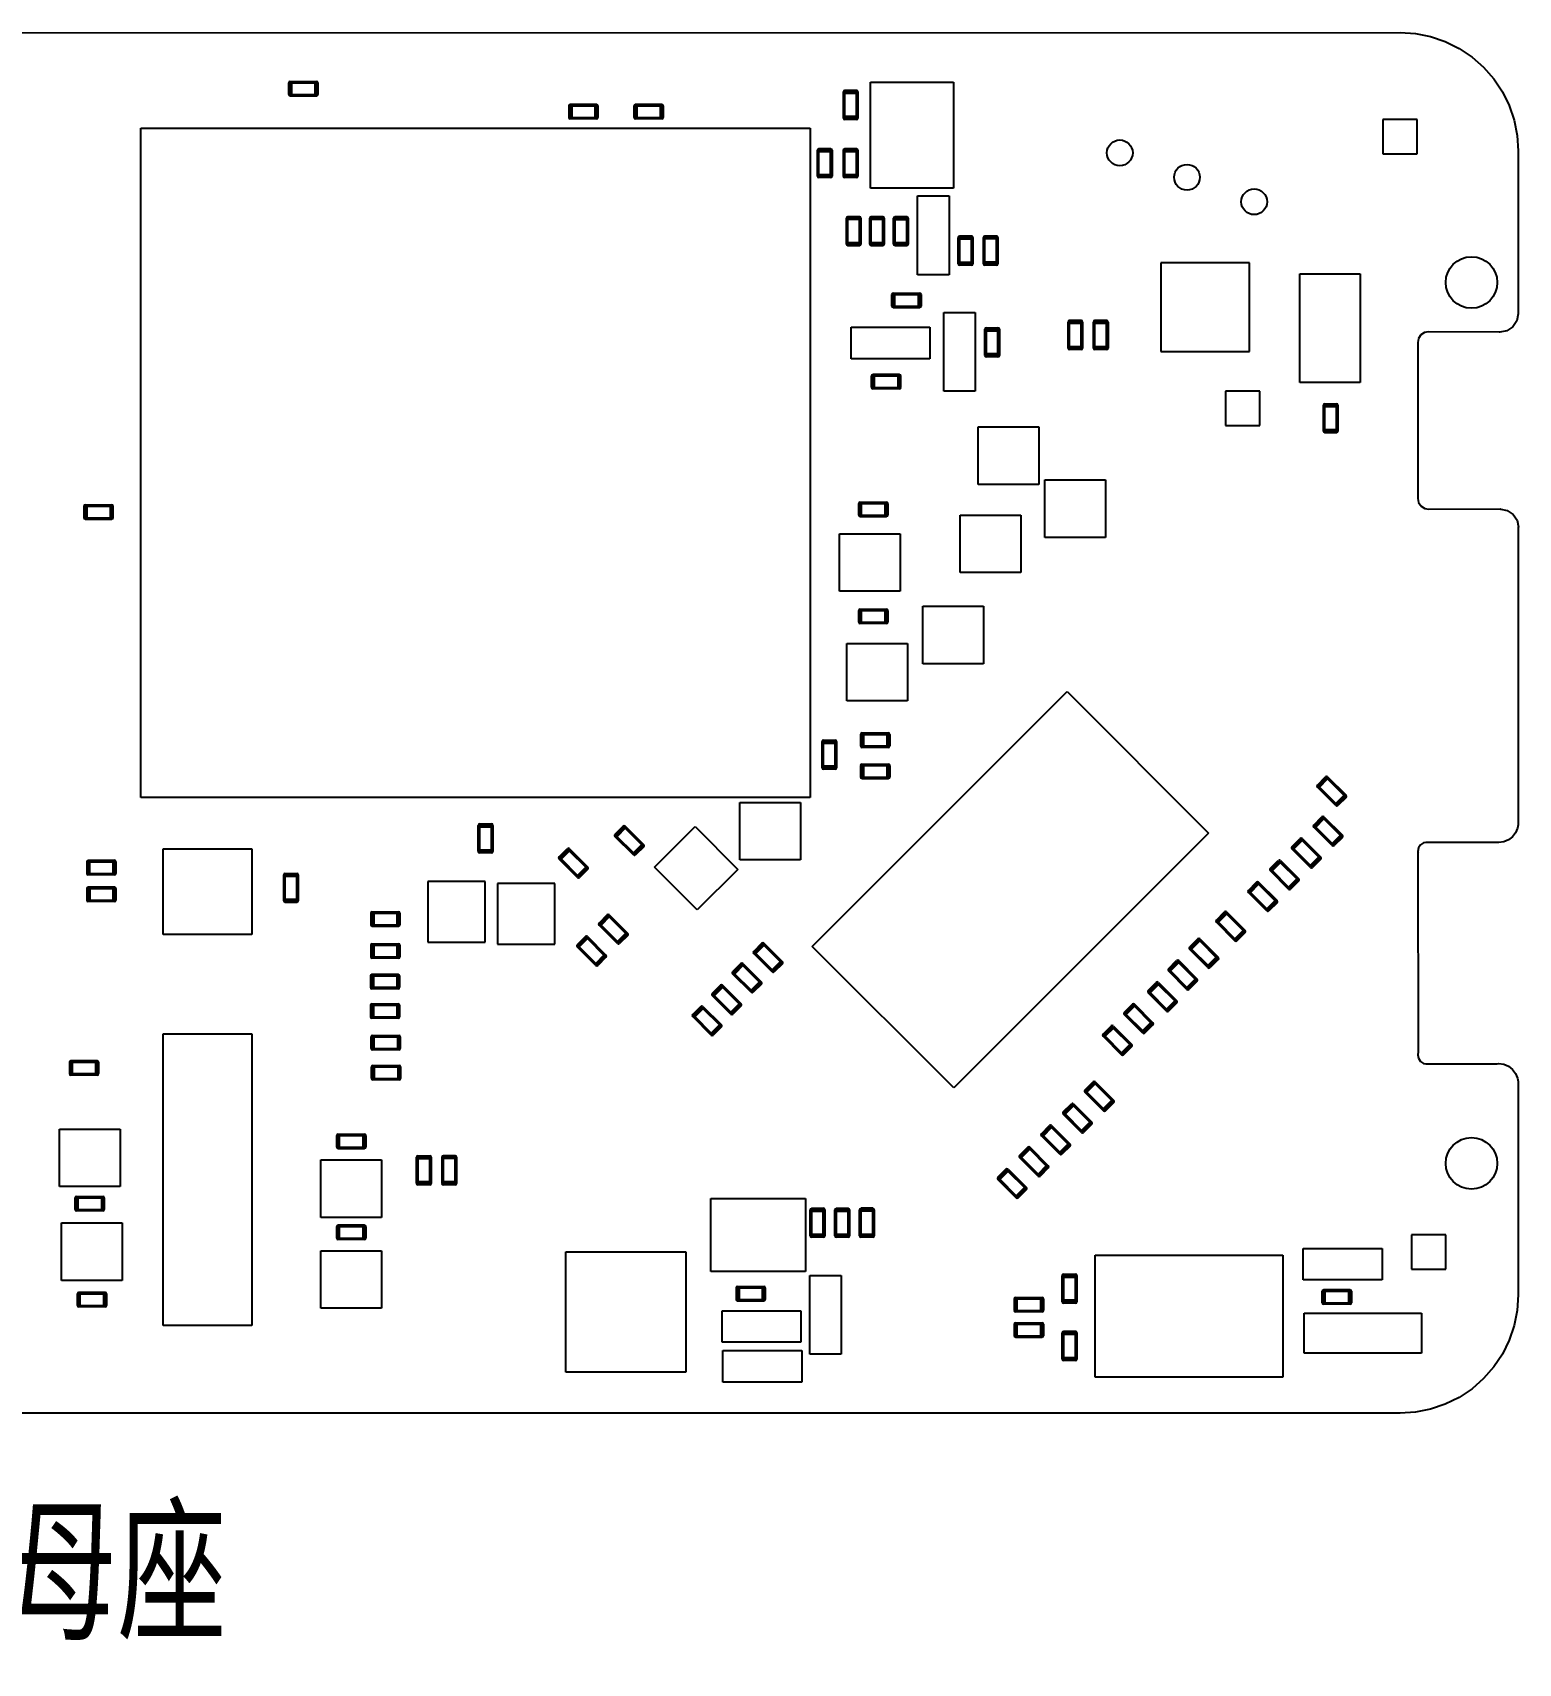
# Model space of a CAD drawing. Header units: millimetres. Extents: x 0 to 420, y 0 to 297.
# Drawn here: x 188 to 239.9, y 108.4 to 165.4 of the extents above; entities that cross this region are included whole.
import ezdxf
from ezdxf import colors
from ezdxf.entities.mleader import LeaderData, LeaderLine
from ezdxf.math import Vec2, Vec3

# ---------------------------------------------------------------- set-up
doc = ezdxf.new("R2010")
doc.units = ezdxf.units.MM
doc.header["$LTSCALE"] = 23.1
doc.linetypes.add('PHANTOM', pattern=[0.8, 0.45, -0.05, 0.1, -0.05, 0.1, -0.05])
doc.layers.get('0').update_dxf_attribs({"linetype": 'CONTINUOUS'})
doc.layers.add('DEFAULT_3', color=7, linetype='PHANTOM')
doc.styles.get("Standard").update_dxf_attribs({"font": 'txt', "width": 0.7})

msp = doc.modelspace()

# ---------------------------------------------------------------- linework, layer by layer
at = {"color": 6, "linetype": 'Continuous'}
for p, q in [((171.6, 165.397), (235.788, 165.406)), ((235.788, 165.406), (236.328, 165.37)), ((236.328, 165.37), (236.859, 165.265)), ((236.859, 165.265), (237.371, 165.091)), ((237.371, 165.091), (237.857, 164.851)), ((237.857, 164.851), (238.306, 164.551)), ((238.306, 164.551), (238.713, 164.194)), ((238.713, 164.194), (239.07, 163.787)), ((239.07, 163.787), (239.371, 163.337)), ((239.371, 163.337), (239.61, 162.852)), ((239.61, 162.852), (239.784, 162.34)), ((239.784, 162.34), (239.889, 161.809)), ((239.889, 161.809), (239.92, 161.269)), ((239.92, 161.269), (239.926, 155.571)), ((239.737, 155.121), (239.525, 154.979)), ((239.879, 155.333), (239.737, 155.121)), ((239.926, 155.571), (239.879, 155.333)), ((236.437, 154.715), (236.409, 154.57)), ((236.409, 154.57), (236.416, 154.57)), ((236.416, 154.57), (236.41, 149.115)), ((236.52, 154.838), (236.437, 154.715)), ((236.643, 154.92), (236.52, 154.838)), ((236.788, 154.949), (236.643, 154.92)), ((239.261, 154.937), (236.788, 154.949)), ((239.275, 154.929), (239.261, 154.937)), ((239.525, 154.979), (239.275, 154.929)), ((236.41, 149.115), (236.438, 148.976)), ((236.438, 148.976), (236.523, 148.849)), ((236.523, 148.849), (236.651, 148.763)), ((236.651, 148.763), (236.78, 148.739)), ((236.78, 148.739), (239.29, 148.752)), ((239.29, 148.752), (239.316, 148.742)), ((239.316, 148.742), (239.534, 148.701)), ((239.534, 148.701), (239.741, 148.562)), ((239.741, 148.562), (239.88, 148.355)), ((239.88, 148.355), (239.928, 148.111)), ((239.928, 148.111), (239.916, 148.111)), ((239.916, 148.111), (239.926, 137.719)), ((239.832, 137.427), (239.723, 137.285)), ((239.901, 137.592), (239.832, 137.427)), ((239.919, 137.708), (239.901, 137.592)), ((239.926, 137.719), (239.919, 137.708)), ((236.432, 136.896), (236.407, 136.769)), ((236.504, 137.004), (236.432, 136.896)), ((236.612, 137.076), (236.504, 137.004)), ((236.696, 137.093), (236.612, 137.076)), ((239.177, 137.092), (236.696, 137.093)), ((239.239, 137.084), (239.177, 137.092)), ((239.416, 137.107), (239.239, 137.084)), ((239.581, 137.176), (239.416, 137.107)), ((239.723, 137.285), (239.581, 137.176)), ((236.407, 136.769), (236.417, 136.734)), ((236.426, 136.719), (236.416, 136.719)), ((236.416, 136.719), (236.426, 129.719)), ((236.417, 136.734), (236.426, 136.719)), ((236.417, 129.705), (236.407, 129.669)), ((236.407, 129.669), (236.432, 129.542)), ((236.426, 129.719), (236.417, 129.705)), ((236.432, 129.542), (236.504, 129.435)), ((236.504, 129.435), (236.612, 129.363)), ((236.612, 129.363), (236.693, 129.347)), ((236.693, 129.347), (239.183, 129.348)), ((239.183, 129.348), (239.239, 129.355)), ((239.239, 129.355), (239.416, 129.332)), ((239.416, 129.332), (239.581, 129.263)), ((239.581, 129.263), (239.723, 129.154)), ((239.723, 129.154), (239.832, 129.012)), ((239.832, 129.012), (239.901, 128.847)), ((239.901, 128.847), (239.919, 128.731)), ((239.919, 128.731), (239.921, 128.719)), ((239.921, 128.719), (239.925, 121.269)), ((239.925, 121.269), (239.889, 120.729)), ((239.889, 120.729), (239.784, 120.199)), ((239.784, 120.199), (239.61, 119.686)), ((239.371, 119.201), (239.07, 118.751)), ((239.61, 119.686), (239.371, 119.201)), ((239.07, 118.751), (238.713, 118.345)), ((238.713, 118.345), (238.306, 117.988)), ((237.857, 117.687), (237.371, 117.448)), ((238.306, 117.988), (237.857, 117.687)), ((235.788, 117.138), (152.388, 117.133)), ((236.328, 117.168), (235.788, 117.138)), ((236.859, 117.274), (236.328, 117.168)), ((237.371, 117.448), (236.859, 117.274))]:
    msp.add_line(p, q, dxfattribs=at)
at = {"color": 7, "linetype": 'Continuous'}
for p, q in [((196.977, 163.694), (197.892, 163.694)), ((197.028, 163.186), (197.028, 163.694)), ((197.841, 163.694), (197.841, 163.186)), ((217.27, 159.972), (217.27, 163.676)), ((217.27, 163.676), (220.173, 163.676)), ((220.173, 163.676), (220.173, 159.972)), ((196.926, 163.237), (196.926, 163.644)), ((197.892, 163.186), (196.977, 163.186)), ((197.942, 163.644), (197.942, 163.237)), ((216.321, 162.417), (216.321, 163.331)), ((216.829, 163.28), (216.321, 163.28)), ((216.778, 163.382), (216.372, 163.382)), ((216.829, 163.331), (216.829, 162.417)), ((206.72, 162.849), (206.72, 162.442)), ((206.77, 162.899), (207.685, 162.899)), ((206.821, 162.899), (206.821, 162.391)), ((207.634, 162.899), (207.634, 162.391)), ((207.736, 162.849), (207.736, 162.442)), ((209.005, 162.442), (209.005, 162.848)), ((209.056, 162.899), (209.971, 162.899)), ((209.107, 162.391), (209.107, 162.899)), ((209.92, 162.899), (209.92, 162.391)), ((210.021, 162.848), (210.021, 162.442)), ((191.752, 138.66), (191.752, 162.063)), ((191.752, 162.063), (215.155, 162.063)), ((207.685, 162.391), (206.77, 162.391)), ((209.971, 162.391), (209.056, 162.391)), ((215.155, 162.063), (215.155, 138.66)), ((216.829, 162.467), (216.321, 162.467)), ((216.778, 162.366), (216.372, 162.366)), ((236.39, 162.371), (235.187, 162.371)), ((235.187, 162.371), (235.187, 161.168)), ((236.39, 161.168), (236.39, 162.371)), ((215.418, 160.385), (215.418, 161.299)), ((215.418, 161.248), (215.926, 161.248)), ((215.468, 161.35), (215.875, 161.35)), ((215.926, 161.299), (215.926, 160.385)), ((216.321, 160.385), (216.321, 161.299)), ((216.321, 161.248), (216.829, 161.248)), ((216.371, 161.35), (216.778, 161.35)), ((216.829, 161.299), (216.829, 160.385)), ((235.187, 161.168), (236.39, 161.168)), ((215.926, 160.436), (215.418, 160.436)), ((215.875, 160.334), (215.468, 160.334)), ((216.829, 160.436), (216.321, 160.436)), ((216.778, 160.334), (216.371, 160.334)), ((220.173, 159.972), (217.27, 159.972)), ((218.913, 159.696), (220.016, 159.696)), ((218.913, 156.942), (218.913, 159.696)), ((220.016, 159.696), (220.016, 156.942)), ((216.43, 158.005), (216.43, 158.919)), ((216.938, 158.869), (216.43, 158.869)), ((216.887, 158.97), (216.48, 158.97)), ((216.938, 158.919), (216.938, 158.005)), ((217.242, 158.005), (217.242, 158.919)), ((217.75, 158.869), (217.242, 158.869)), ((217.7, 158.97), (217.293, 158.97)), ((217.75, 158.919), (217.75, 158.005)), ((218.08, 158.005), (218.08, 158.92)), ((218.08, 158.869), (218.588, 158.869)), ((218.131, 158.971), (218.538, 158.971)), ((218.588, 158.92), (218.588, 158.005)), ((216.938, 158.056), (216.43, 158.056)), ((216.887, 157.954), (216.48, 157.954)), ((217.75, 158.056), (217.242, 158.056)), ((217.7, 157.954), (217.293, 157.954)), ((218.588, 158.056), (218.08, 158.056)), ((218.538, 157.955), (218.131, 157.955)), ((220.342, 157.321), (220.342, 158.236)), ((220.85, 158.185), (220.342, 158.185)), ((220.799, 158.287), (220.392, 158.287)), ((220.85, 158.236), (220.85, 157.321)), ((221.221, 157.326), (221.221, 158.241)), ((221.729, 158.19), (221.221, 158.19)), ((221.678, 158.291), (221.272, 158.291)), ((221.729, 158.241), (221.729, 157.326)), ((220.016, 156.942), (218.913, 156.942)), ((220.85, 157.372), (220.342, 157.372)), ((220.799, 157.271), (220.392, 157.271)), ((221.729, 157.377), (221.221, 157.377)), ((221.678, 157.275), (221.272, 157.275)), ((230.52, 157.359), (227.42, 157.359)), ((227.42, 157.359), (227.42, 154.259)), ((230.52, 154.259), (230.52, 157.359)), ((232.287, 156.974), (234.39, 156.974)), ((232.287, 153.171), (232.287, 156.974)), ((234.39, 156.974), (234.39, 153.171)), ((218.022, 155.838), (218.022, 156.244)), ((218.073, 156.295), (218.988, 156.295)), ((218.124, 155.787), (218.124, 156.295)), ((218.937, 156.295), (218.937, 155.787)), ((219.038, 156.244), (219.038, 155.838)), ((218.988, 155.787), (218.073, 155.787)), ((216.593, 155.102), (219.347, 155.102)), ((216.593, 153.999), (216.593, 155.102)), ((219.347, 155.102), (219.347, 153.999)), ((219.831, 155.623), (220.934, 155.623)), ((219.831, 152.869), (219.831, 155.623)), ((220.934, 155.623), (220.934, 152.869)), ((224.181, 154.373), (224.181, 155.287)), ((224.689, 155.236), (224.181, 155.236)), ((224.638, 155.338), (224.232, 155.338)), ((224.689, 155.287), (224.689, 154.373)), ((225.07, 154.373), (225.07, 155.287)), ((225.578, 155.236), (225.07, 155.236)), ((225.527, 155.338), (225.121, 155.338)), ((225.578, 155.287), (225.578, 154.373)), ((221.272, 154.119), (221.272, 155.033)), ((221.272, 154.983), (221.78, 154.983)), ((221.323, 155.084), (221.729, 155.084)), ((221.78, 155.033), (221.78, 154.119)), ((219.347, 153.999), (216.593, 153.999)), ((221.78, 154.17), (221.272, 154.17)), ((221.729, 154.068), (221.323, 154.068)), ((224.689, 154.423), (224.181, 154.423)), ((224.638, 154.322), (224.232, 154.322)), ((225.578, 154.423), (225.07, 154.423)), ((225.527, 154.322), (225.121, 154.322)), ((227.42, 154.259), (230.52, 154.259)), ((217.309, 153.001), (217.309, 153.408)), ((217.36, 153.458), (218.275, 153.458)), ((217.411, 152.95), (217.411, 153.458)), ((218.224, 153.458), (218.224, 152.95)), ((218.325, 153.408), (218.325, 153.001)), ((218.275, 152.95), (217.36, 152.95)), ((220.934, 152.869), (219.831, 152.869)), ((230.89, 152.871), (229.687, 152.871)), ((229.687, 152.871), (229.687, 151.668)), ((230.89, 151.668), (230.89, 152.871)), ((234.39, 153.171), (232.287, 153.171)), ((233.11, 151.466), (233.11, 152.38)), ((233.11, 152.329), (233.618, 152.329)), ((233.161, 152.431), (233.567, 152.431)), ((233.618, 152.38), (233.618, 151.466)), ((221.037, 151.62), (223.157, 151.62)), ((221.037, 149.611), (221.037, 151.62)), ((223.157, 151.62), (223.157, 149.611)), ((229.687, 151.668), (230.89, 151.668)), ((233.618, 151.516), (233.11, 151.516)), ((233.567, 151.415), (233.161, 151.415)), ((223.157, 149.611), (221.037, 149.611)), ((223.373, 149.765), (225.494, 149.765)), ((223.373, 147.757), (223.373, 149.765)), ((225.494, 149.765), (225.494, 147.757)), ((189.763, 148.842), (189.763, 148.436)), ((189.814, 148.893), (190.729, 148.893)), ((189.865, 148.893), (189.865, 148.385)), ((190.678, 148.893), (190.678, 148.385)), ((190.779, 148.842), (190.779, 148.436)), ((216.858, 148.531), (216.858, 148.937)), ((216.909, 148.988), (217.823, 148.988)), ((216.959, 148.48), (216.959, 148.988)), ((217.772, 148.988), (217.772, 148.48)), ((217.874, 148.937), (217.874, 148.531)), ((190.729, 148.385), (189.814, 148.385)), ((217.823, 148.48), (216.909, 148.48)), ((220.411, 148.531), (222.531, 148.531)), ((220.411, 146.523), (220.411, 148.531)), ((222.531, 148.531), (222.531, 146.523)), ((216.183, 147.883), (218.303, 147.883)), ((216.183, 145.875), (216.183, 147.883)), ((218.303, 147.883), (218.303, 145.875)), ((225.494, 147.757), (223.373, 147.757)), ((222.531, 146.523), (220.411, 146.523)), ((218.303, 145.875), (216.183, 145.875)), ((216.857, 144.793), (216.857, 145.199)), ((216.908, 145.25), (217.823, 145.25)), ((216.959, 144.742), (216.959, 145.25)), ((217.772, 145.25), (217.772, 144.742)), ((217.873, 145.199), (217.873, 144.793)), ((219.106, 145.346), (221.227, 145.346)), ((219.106, 143.338), (219.106, 145.346)), ((221.227, 145.346), (221.227, 143.338)), ((217.823, 144.742), (216.908, 144.742)), ((216.439, 144.05), (218.56, 144.05)), ((216.439, 142.042), (216.439, 144.05)), ((218.56, 144.05), (218.56, 142.042)), ((221.227, 143.338), (219.106, 143.338)), ((215.232, 133.456), (224.144, 142.368)), ((218.56, 142.042), (216.439, 142.042)), ((224.144, 142.368), (229.096, 137.416)), ((216.925, 140.869), (216.925, 140.462)), ((216.976, 140.92), (217.891, 140.92)), ((217.027, 140.92), (217.027, 140.412)), ((217.84, 140.92), (217.84, 140.412)), ((217.941, 140.869), (217.941, 140.462)), ((215.579, 139.701), (215.579, 140.615)), ((215.579, 140.564), (216.087, 140.564)), ((215.63, 140.666), (216.036, 140.666)), ((216.087, 140.615), (216.087, 139.701)), ((217.891, 140.412), (216.976, 140.412)), ((216.087, 139.752), (215.579, 139.752)), ((216.926, 139.776), (216.926, 139.37)), ((216.976, 139.827), (217.891, 139.827)), ((217.027, 139.827), (217.027, 139.319)), ((217.84, 139.827), (217.84, 139.319)), ((217.942, 139.776), (217.942, 139.37)), ((216.036, 139.65), (215.63, 139.65)), ((217.891, 139.319), (216.976, 139.319)), ((232.897, 139.096), (233.184, 139.384)), ((232.933, 138.988), (233.292, 139.348)), ((233.256, 139.384), (233.903, 138.737)), ((215.155, 138.66), (191.752, 138.66)), ((233.544, 138.378), (232.897, 139.024)), ((233.867, 138.773), (233.508, 138.414)), ((233.903, 138.665), (233.615, 138.378)), ((212.705, 138.488), (214.826, 138.488)), ((212.705, 136.48), (212.705, 138.488)), ((214.826, 138.488), (214.826, 136.48)), ((203.555, 136.773), (203.555, 137.687)), ((203.555, 137.636), (204.063, 137.636)), ((203.606, 137.738), (204.012, 137.738)), ((204.063, 137.687), (204.063, 136.773)), ((208.622, 137.657), (208.335, 137.37)), ((208.73, 137.621), (208.371, 137.262)), ((208.694, 137.657), (209.341, 137.011)), ((209.715, 136.228), (211.135, 137.648)), ((211.135, 137.648), (212.634, 136.149)), ((232.77, 137.699), (233.057, 137.987)), ((233.417, 136.981), (232.77, 137.627)), ((232.806, 137.591), (233.165, 137.951)), ((233.129, 137.987), (233.776, 137.34)), ((192.537, 136.871), (195.64, 136.871)), ((192.537, 133.868), (192.537, 136.871)), ((195.64, 136.871), (195.64, 133.868)), ((206.379, 136.582), (206.667, 136.869)), ((206.739, 136.869), (207.385, 136.222)), ((208.981, 136.651), (208.335, 137.298)), ((209.305, 137.047), (208.946, 136.687)), ((209.341, 136.939), (209.053, 136.651)), ((229.096, 137.416), (220.184, 128.504)), ((232.008, 136.937), (232.295, 137.225)), ((232.655, 136.219), (232.008, 136.865)), ((232.044, 136.829), (232.403, 137.189)), ((232.367, 137.225), (233.014, 136.578)), ((233.74, 137.376), (233.381, 137.017)), ((233.776, 137.268), (233.488, 136.981)), ((189.861, 136.415), (189.861, 136.009)), ((189.912, 136.466), (190.826, 136.466)), ((189.963, 136.466), (189.963, 135.958)), ((190.776, 136.466), (190.776, 135.958)), ((190.877, 136.415), (190.877, 136.009)), ((204.063, 136.823), (203.555, 136.823)), ((204.012, 136.722), (203.606, 136.722)), ((207.026, 135.863), (206.379, 136.51)), ((206.415, 136.474), (206.775, 136.833)), ((214.826, 136.48), (212.705, 136.48)), ((231.246, 136.175), (231.533, 136.463)), ((231.282, 136.067), (231.641, 136.427)), ((231.605, 136.463), (232.252, 135.816)), ((232.978, 136.614), (232.619, 136.255)), ((233.014, 136.506), (232.726, 136.219)), ((190.826, 135.958), (189.912, 135.958)), ((196.749, 135.043), (196.749, 135.958)), ((196.749, 135.907), (197.257, 135.907)), ((196.799, 136.009), (197.206, 136.009)), ((197.257, 135.958), (197.257, 135.043)), ((203.797, 135.725), (201.789, 135.725)), ((201.789, 135.725), (201.789, 133.605)), ((203.797, 133.605), (203.797, 135.725)), ((207.349, 136.258), (206.99, 135.899)), ((207.385, 136.151), (207.098, 135.863)), ((211.214, 134.729), (209.715, 136.228)), ((212.634, 136.149), (211.214, 134.729)), ((231.893, 135.457), (231.246, 136.103)), ((232.216, 135.852), (231.857, 135.493)), ((232.252, 135.744), (231.964, 135.457)), ((189.865, 135.482), (189.865, 135.075)), ((189.916, 135.533), (190.83, 135.533)), ((189.967, 135.533), (189.967, 135.025)), ((190.779, 135.533), (190.779, 135.025)), ((190.881, 135.482), (190.881, 135.075)), ((206.236, 135.649), (204.228, 135.649)), ((204.228, 135.649), (204.228, 133.528)), ((206.236, 133.528), (206.236, 135.649)), ((230.484, 135.413), (230.771, 135.701)), ((231.131, 134.695), (230.484, 135.341)), ((230.52, 135.305), (230.879, 135.665)), ((230.843, 135.701), (231.49, 135.054)), ((190.83, 135.025), (189.916, 135.025)), ((197.257, 135.094), (196.749, 135.094)), ((197.206, 134.993), (196.799, 134.993)), ((199.796, 134.614), (199.796, 134.207)), ((199.847, 134.664), (200.761, 134.664)), ((199.897, 134.664), (199.897, 134.156)), ((200.71, 134.664), (200.71, 134.156)), ((200.812, 134.614), (200.812, 134.207)), ((229.366, 134.372), (229.654, 134.659)), ((229.402, 134.264), (229.762, 134.623)), ((229.726, 134.659), (230.372, 134.013)), ((231.454, 135.09), (231.095, 134.731)), ((231.49, 134.982), (231.202, 134.695)), ((200.761, 134.156), (199.847, 134.156)), ((208.064, 134.558), (207.777, 134.27)), ((208.423, 133.552), (207.777, 134.198)), ((208.172, 134.522), (207.813, 134.162)), ((208.136, 134.558), (208.782, 133.911)), ((230.013, 133.653), (229.366, 134.3)), ((230.336, 134.049), (229.977, 133.689)), ((195.64, 133.868), (192.537, 133.868)), ((199.796, 133.496), (199.796, 133.09)), ((199.847, 133.547), (200.761, 133.547)), ((199.897, 133.547), (199.897, 133.039)), ((200.71, 133.547), (200.71, 133.039)), ((200.812, 133.496), (200.812, 133.09)), ((201.789, 133.605), (203.797, 133.605)), ((204.228, 133.528), (206.236, 133.528)), ((207.302, 133.796), (207.015, 133.508)), ((207.661, 132.79), (207.015, 133.436)), ((207.41, 133.76), (207.051, 133.4)), ((207.374, 133.796), (208.02, 133.149)), ((208.746, 133.947), (208.387, 133.588)), ((208.782, 133.839), (208.495, 133.552)), ((213.474, 133.567), (213.187, 133.28)), ((213.582, 133.531), (213.223, 133.172)), ((213.546, 133.567), (214.193, 132.92)), ((220.184, 128.504), (215.232, 133.456)), ((228.714, 133.719), (228.427, 133.432)), ((228.822, 133.684), (228.463, 133.324)), ((228.786, 133.719), (229.433, 133.073)), ((230.372, 133.941), (230.085, 133.653)), ((200.761, 133.039), (199.847, 133.039)), ((207.984, 133.185), (207.625, 132.826)), ((208.02, 133.077), (207.733, 132.79)), ((213.833, 132.561), (213.187, 133.208)), ((214.157, 132.956), (213.797, 132.597)), ((227.69, 132.67), (227.977, 132.957)), ((227.726, 132.562), (228.085, 132.922)), ((228.049, 132.957), (228.696, 132.311)), ((229.073, 132.714), (228.427, 133.36)), ((229.397, 133.109), (229.037, 132.75)), ((229.433, 133.001), (229.145, 132.714)), ((199.786, 132.43), (199.786, 132.024)), ((199.837, 132.481), (200.751, 132.481)), ((199.888, 132.481), (199.888, 131.973)), ((200.701, 132.481), (200.701, 131.973)), ((200.802, 132.43), (200.802, 132.024)), ((212.738, 132.856), (212.45, 132.568)), ((213.097, 131.85), (212.45, 132.497)), ((212.845, 132.82), (212.486, 132.461)), ((212.809, 132.856), (213.456, 132.209)), ((214.193, 132.849), (213.905, 132.561)), ((228.337, 131.952), (227.69, 132.598)), ((228.66, 132.347), (228.301, 131.988)), ((200.751, 131.973), (199.837, 131.973)), ((212.026, 132.094), (211.739, 131.806)), ((212.386, 131.088), (211.739, 131.735)), ((212.134, 132.058), (211.775, 131.699)), ((212.098, 132.094), (212.745, 131.447)), ((213.42, 132.245), (213.061, 131.886)), ((213.456, 132.137), (213.169, 131.85)), ((226.979, 131.908), (227.266, 132.195)), ((227.625, 131.19), (226.979, 131.836)), ((227.015, 131.8), (227.374, 132.16)), ((227.338, 132.195), (227.985, 131.549)), ((228.696, 132.239), (228.408, 131.952)), ((199.786, 131.402), (199.786, 130.995)), ((199.837, 131.452), (200.751, 131.452)), ((199.888, 131.452), (199.888, 130.944)), ((200.701, 131.452), (200.701, 130.944)), ((200.802, 131.402), (200.802, 130.995)), ((211.341, 131.357), (211.053, 131.07)), ((211.448, 131.321), (211.089, 130.962)), ((211.412, 131.357), (212.059, 130.711)), ((212.709, 131.483), (212.35, 131.124)), ((212.745, 131.375), (212.457, 131.088)), ((226.428, 131.433), (226.141, 131.146)), ((226.536, 131.398), (226.177, 131.038)), ((226.5, 131.433), (227.147, 130.787)), ((227.949, 131.585), (227.589, 131.226)), ((227.985, 131.477), (227.697, 131.19)), ((200.751, 130.944), (199.837, 130.944)), ((211.7, 130.351), (211.053, 130.998)), ((212.023, 130.747), (211.664, 130.387)), ((212.059, 130.639), (211.772, 130.351)), ((225.692, 130.671), (225.404, 130.384)), ((225.799, 130.636), (225.44, 130.276)), ((225.763, 130.671), (226.41, 130.025)), ((226.787, 130.428), (226.141, 131.074)), ((227.111, 130.823), (226.751, 130.464)), ((227.147, 130.715), (226.859, 130.428)), ((192.537, 130.401), (195.64, 130.401)), ((192.537, 120.198), (192.537, 130.401)), ((195.64, 130.401), (195.64, 120.198)), ((199.81, 129.886), (199.81, 130.292)), ((199.86, 130.343), (200.775, 130.343)), ((199.911, 129.835), (199.911, 130.343)), ((200.724, 130.343), (200.724, 129.835)), ((200.826, 130.292), (200.826, 129.886)), ((226.051, 129.666), (225.404, 130.312)), ((226.374, 130.061), (226.015, 129.702)), ((189.306, 129.462), (190.221, 129.462)), ((189.357, 129.462), (189.357, 128.954)), ((190.17, 129.462), (190.17, 128.954)), ((200.775, 129.835), (199.86, 129.835)), ((226.41, 129.953), (226.123, 129.666)), ((189.255, 129.411), (189.255, 129.005)), ((190.221, 128.954), (189.306, 128.954)), ((190.271, 129.411), (190.271, 129.005)), ((199.823, 128.839), (199.823, 129.245)), ((199.874, 129.296), (200.788, 129.296)), ((199.924, 128.788), (199.924, 129.296)), ((200.737, 129.296), (200.737, 128.788)), ((200.839, 129.245), (200.839, 128.839)), ((200.788, 128.788), (199.874, 128.788)), ((224.769, 128.428), (225.056, 128.716)), ((225.416, 127.71), (224.769, 128.356)), ((224.805, 128.32), (225.164, 128.68)), ((225.128, 128.716), (225.775, 128.069)), ((224.007, 127.666), (224.294, 127.954)), ((224.043, 127.558), (224.402, 127.918)), ((224.366, 127.954), (225.013, 127.307)), ((225.739, 128.105), (225.38, 127.746)), ((225.775, 127.997), (225.487, 127.71)), ((223.245, 126.904), (223.532, 127.192)), ((223.604, 127.192), (224.251, 126.545)), ((224.654, 126.948), (224.007, 127.594)), ((224.977, 127.343), (224.618, 126.984)), ((225.013, 127.235), (224.725, 126.948)), ((188.907, 127.062), (191.027, 127.062)), ((188.907, 125.054), (188.907, 127.062)), ((191.027, 127.062), (191.027, 125.054)), ((198.603, 126.433), (198.603, 126.839)), ((198.654, 126.89), (199.568, 126.89)), ((198.704, 126.382), (198.704, 126.89)), ((199.517, 126.89), (199.517, 126.382)), ((199.619, 126.839), (199.619, 126.433)), ((223.892, 126.186), (223.245, 126.832)), ((223.281, 126.796), (223.64, 127.156)), ((199.568, 126.382), (198.654, 126.382)), ((201.396, 125.169), (201.396, 126.084)), ((201.396, 126.033), (201.904, 126.033)), ((201.447, 126.135), (201.854, 126.135)), ((201.904, 126.084), (201.904, 125.169)), ((202.286, 125.169), (202.286, 126.084)), ((202.794, 126.033), (202.286, 126.033)), ((202.743, 126.134), (202.336, 126.134)), ((202.794, 126.084), (202.794, 125.169)), ((222.483, 126.142), (222.77, 126.43)), ((223.13, 125.424), (222.483, 126.07)), ((222.519, 126.034), (222.878, 126.394)), ((222.842, 126.43), (223.489, 125.783)), ((224.215, 126.581), (223.856, 126.222)), ((224.251, 126.473), (223.963, 126.186)), ((198.05, 125.989), (200.171, 125.989)), ((198.05, 123.981), (198.05, 125.989)), ((200.171, 125.989), (200.171, 123.981)), ((221.721, 125.38), (222.008, 125.668)), ((221.757, 125.272), (222.116, 125.632)), ((222.08, 125.668), (222.727, 125.021)), ((223.453, 125.819), (223.094, 125.46)), ((223.489, 125.711), (223.201, 125.424)), ((191.027, 125.054), (188.907, 125.054)), ((201.904, 125.22), (201.396, 125.22)), ((201.854, 125.119), (201.447, 125.119)), ((202.794, 125.22), (202.286, 125.22)), ((202.743, 125.118), (202.336, 125.118)), ((222.368, 124.662), (221.721, 125.308)), ((222.691, 125.057), (222.332, 124.698)), ((222.727, 124.949), (222.439, 124.662)), ((189.458, 124.255), (189.458, 124.661)), ((189.509, 124.712), (190.424, 124.712)), ((189.56, 124.204), (189.56, 124.712)), ((190.373, 124.712), (190.373, 124.204)), ((190.474, 124.661), (190.474, 124.255)), ((211.689, 124.643), (214.992, 124.643)), ((211.689, 122.09), (211.689, 124.643)), ((214.992, 124.643), (214.992, 122.09)), ((188.983, 123.786), (191.103, 123.786)), ((188.983, 121.778), (188.983, 123.786)), ((190.424, 124.204), (189.509, 124.204)), ((191.103, 123.786), (191.103, 121.778)), ((200.171, 123.981), (198.05, 123.981)), ((215.164, 123.334), (215.164, 124.248)), ((215.164, 124.198), (215.672, 124.198)), ((215.214, 124.299), (215.621, 124.299)), ((215.672, 124.248), (215.672, 123.334)), ((216.027, 123.334), (216.027, 124.248)), ((216.027, 124.198), (216.535, 124.198)), ((216.078, 124.299), (216.484, 124.299)), ((216.535, 124.248), (216.535, 123.334)), ((216.891, 123.334), (216.891, 124.248)), ((217.399, 124.197), (216.891, 124.197)), ((217.348, 124.299), (216.942, 124.299)), ((217.399, 124.248), (217.399, 123.334)), ((198.603, 123.258), (198.603, 123.664)), ((198.654, 123.715), (199.568, 123.715)), ((199.568, 123.207), (198.654, 123.207)), ((198.704, 123.207), (198.704, 123.715)), ((199.517, 123.715), (199.517, 123.207)), ((199.619, 123.664), (199.619, 123.258)), ((215.672, 123.385), (215.164, 123.385)), ((215.621, 123.283), (215.214, 123.283)), ((216.535, 123.385), (216.027, 123.385)), ((216.484, 123.283), (216.078, 123.283)), ((217.399, 123.385), (216.891, 123.385)), ((217.348, 123.283), (216.942, 123.283)), ((237.39, 123.371), (236.187, 123.371)), ((236.187, 123.371), (236.187, 122.168)), ((237.39, 122.168), (237.39, 123.371)), ((198.05, 122.814), (200.171, 122.814)), ((198.05, 120.806), (198.05, 122.814)), ((200.171, 122.814), (200.171, 120.806)), ((206.612, 122.771), (210.812, 122.771)), ((206.612, 118.571), (206.612, 122.771)), ((210.812, 122.771), (210.812, 118.571)), ((225.125, 122.661), (231.688, 122.661)), ((225.125, 118.388), (225.125, 122.661)), ((231.688, 122.661), (231.688, 118.388)), ((232.405, 122.895), (235.159, 122.895)), ((232.405, 121.792), (232.405, 122.895)), ((235.159, 122.895), (235.159, 121.792)), ((214.992, 122.09), (211.689, 122.09)), ((236.187, 122.168), (237.39, 122.168)), ((191.103, 121.778), (188.983, 121.778)), ((212.573, 121.512), (212.573, 121.105)), ((212.623, 121.563), (213.538, 121.563)), ((212.674, 121.563), (212.674, 121.055)), ((213.487, 121.563), (213.487, 121.055)), ((213.589, 121.512), (213.589, 121.105)), ((215.145, 121.949), (216.248, 121.949)), ((215.145, 119.195), (215.145, 121.949)), ((216.248, 121.949), (216.248, 119.195)), ((223.977, 121.029), (223.977, 121.944)), ((223.977, 121.893), (224.485, 121.893)), ((224.028, 121.994), (224.434, 121.994)), ((224.485, 121.944), (224.485, 121.029)), ((235.159, 121.792), (232.405, 121.792)), ((233.121, 121.454), (234.036, 121.454)), ((233.172, 120.946), (233.172, 121.454)), ((233.985, 121.454), (233.985, 120.946)), ((189.535, 120.902), (189.535, 121.308)), ((189.585, 121.359), (190.5, 121.359)), ((189.636, 120.851), (189.636, 121.359)), ((190.449, 121.359), (190.449, 120.851)), ((190.551, 121.308), (190.551, 120.902)), ((213.538, 121.055), (212.623, 121.055)), ((222.301, 120.724), (222.301, 121.131)), ((222.351, 121.181), (223.266, 121.181)), ((222.402, 120.673), (222.402, 121.181)), ((223.215, 121.181), (223.215, 120.673)), ((223.317, 121.131), (223.317, 120.724)), ((224.485, 121.08), (223.977, 121.08)), ((224.434, 120.978), (224.028, 120.978)), ((233.071, 120.997), (233.071, 121.403)), ((234.036, 120.946), (233.121, 120.946)), ((234.087, 121.403), (234.087, 120.997)), ((190.5, 120.851), (189.585, 120.851)), ((200.171, 120.806), (198.05, 120.806)), ((212.084, 120.717), (214.839, 120.717)), ((212.084, 119.614), (212.084, 120.717)), ((214.839, 120.717), (214.839, 119.614)), ((223.266, 120.673), (222.351, 120.673)), ((232.441, 120.632), (236.545, 120.632)), ((232.441, 119.229), (232.441, 120.632)), ((236.545, 120.632), (236.545, 119.229)), ((195.64, 120.198), (192.537, 120.198)), ((222.301, 119.835), (222.301, 120.242)), ((222.351, 120.292), (223.266, 120.292)), ((223.266, 119.784), (222.351, 119.784)), ((222.402, 119.784), (222.402, 120.292)), ((223.215, 120.292), (223.215, 119.784)), ((223.317, 120.242), (223.317, 119.835)), ((223.977, 119.022), (223.977, 119.937)), ((224.485, 119.886), (223.977, 119.886)), ((224.434, 119.988), (224.028, 119.988)), ((224.485, 119.937), (224.485, 119.022)), ((214.839, 119.614), (212.084, 119.614)), ((212.11, 119.32), (214.864, 119.32)), ((212.11, 118.217), (212.11, 119.32)), ((214.864, 119.32), (214.864, 118.217)), ((216.248, 119.195), (215.145, 119.195)), ((236.545, 119.229), (232.441, 119.229)), ((224.485, 119.073), (223.977, 119.073)), ((224.434, 118.972), (224.028, 118.972)), ((210.812, 118.571), (206.612, 118.571)), ((214.864, 118.217), (212.11, 118.217)), ((231.688, 118.388), (225.125, 118.388))]:
    msp.add_line(p, q, dxfattribs=at)
at = {"color": 6, "linetype": 'Continuous'}
for centre, radius in [((225.989, 161.201), 0.45), ((228.339, 160.346), 0.45), ((230.688, 159.491), 0.45), ((238.288, 156.669), 0.9), ((238.288, 125.869), 0.9)]:
    msp.add_circle(centre, radius, dxfattribs=at)
at = {"color": 7, "linetype": 'Continuous'}
for centre, start, end in [((196.977, 163.644), 90, 180), ((197.892, 163.644), 0, 90), ((196.977, 163.237), 180, 270), ((197.892, 163.237), 270, 360), ((216.372, 163.331), 90, 180), ((216.778, 163.331), 0, 90), ((206.77, 162.849), 90, 180), ((207.685, 162.849), 0, 90), ((209.056, 162.848), 90, 180), ((209.971, 162.848), 0, 90), ((206.77, 162.442), 180, 270), ((207.685, 162.442), 270, 360), ((209.056, 162.442), 180, 270), ((209.971, 162.442), 270, 360), ((216.372, 162.417), 180, 270), ((216.778, 162.417), 270, 360), ((215.468, 161.299), 90, 180), ((215.875, 161.299), 0, 90), ((216.371, 161.299), 90, 180), ((216.778, 161.299), 0, 90), ((215.468, 160.385), 180, 270), ((215.875, 160.385), 270, 360), ((216.371, 160.385), 180, 270), ((216.778, 160.385), 270, 360), ((216.48, 158.919), 90, 180), ((216.887, 158.919), 0, 90), ((217.293, 158.919), 90, 180), ((217.7, 158.919), 0, 90), ((218.131, 158.92), 90, 180), ((218.538, 158.92), 0, 90), ((216.48, 158.005), 180, 270), ((216.887, 158.005), 270, 360), ((217.293, 158.005), 180, 270), ((217.7, 158.005), 270, 360), ((218.131, 158.005), 180, 270), ((218.538, 158.005), 270, 360), ((220.392, 158.236), 90, 180), ((220.799, 158.236), 0, 90), ((221.272, 158.241), 90, 180), ((221.678, 158.241), 0, 90), ((220.392, 157.321), 180, 270), ((220.799, 157.321), 270, 360), ((221.272, 157.326), 180, 270), ((221.678, 157.326), 270, 360), ((218.073, 156.244), 90, 180), ((218.988, 156.244), 0, 90), ((218.073, 155.838), 180, 270), ((218.988, 155.838), 270, 360), ((224.232, 155.287), 90, 180), ((224.638, 155.287), 0, 90), ((225.121, 155.287), 90, 180), ((225.527, 155.287), 0, 90), ((221.323, 155.033), 90, 180), ((221.729, 155.033), 0, 90), ((221.323, 154.119), 180, 270), ((221.729, 154.119), 270, 360), ((224.232, 154.373), 180, 270), ((224.638, 154.373), 270, 360), ((225.121, 154.373), 180, 270), ((225.527, 154.373), 270, 360), ((217.36, 153.408), 90, 180), ((218.275, 153.408), 0, 90), ((217.36, 153.001), 180, 270), ((218.275, 153.001), 270, 360), ((233.161, 152.38), 90, 180), ((233.567, 152.38), 0, 90), ((233.161, 151.466), 180, 270), ((233.567, 151.466), 270, 360), ((189.814, 148.842), 90, 180), ((190.729, 148.842), 0, 90), ((216.909, 148.937), 90, 180), ((217.823, 148.937), 0, 90), ((189.814, 148.436), 180, 270), ((190.729, 148.436), 270, 360), ((216.909, 148.531), 180, 270), ((217.823, 148.531), 270, 360), ((216.908, 145.199), 90, 180), ((217.823, 145.199), 0, 90), ((216.908, 144.793), 180, 270), ((217.823, 144.793), 270, 360), ((216.976, 140.869), 90, 180), ((217.891, 140.869), 0, 90), ((215.63, 140.615), 90, 180), ((216.036, 140.615), 0, 90), ((216.976, 140.462), 180, 270), ((217.891, 140.462), 270, 360), ((216.976, 139.776), 90, 180), ((217.891, 139.776), 0, 90), ((215.63, 139.701), 180, 270), ((216.036, 139.701), 270, 360), ((216.976, 139.37), 180, 270), ((217.891, 139.37), 270, 360), ((233.22, 139.348), 45, 135), ((232.933, 139.06), 135, 225), ((233.867, 138.701), 315, 45), ((233.093, 137.951), 45, 135), ((233.579, 138.414), 225, 315), ((203.606, 137.687), 90, 180), ((204.012, 137.687), 0, 90), ((208.658, 137.621), 45, 135), ((232.806, 137.663), 135, 225), ((206.703, 136.833), 45, 135), ((208.371, 137.334), 135, 225), ((209.305, 136.975), 315, 45), ((232.044, 136.901), 135, 225), ((232.331, 137.189), 45, 135), ((233.452, 137.017), 225, 315), ((233.74, 137.304), 315, 45), ((189.912, 136.415), 90, 180), ((190.826, 136.415), 0, 90), ((203.606, 136.773), 180, 270), ((204.012, 136.773), 270, 360), ((206.415, 136.546), 135, 225), ((209.017, 136.687), 225, 315), ((231.569, 136.427), 45, 135), ((232.978, 136.542), 315, 45), ((189.912, 136.009), 180, 270), ((190.826, 136.009), 270, 360), ((196.799, 135.958), 90, 180), ((197.206, 135.958), 0, 90), ((207.062, 135.899), 225, 315), ((207.349, 136.187), 315, 45), ((230.807, 135.665), 45, 135), ((231.282, 136.139), 135, 225), ((232.216, 135.78), 315, 45), ((232.69, 136.255), 225, 315), ((189.916, 135.482), 90, 180), ((190.83, 135.482), 0, 90), ((230.52, 135.377), 135, 225), ((231.928, 135.493), 225, 315), ((189.916, 135.075), 180, 270), ((190.83, 135.075), 270, 360), ((196.799, 135.043), 180, 270), ((197.206, 135.043), 270, 360), ((199.847, 134.614), 90, 180), ((200.761, 134.614), 0, 90), ((208.1, 134.522), 45, 135), ((229.69, 134.623), 45, 135), ((231.166, 134.731), 225, 315), ((231.454, 135.018), 315, 45), ((199.847, 134.207), 180, 270), ((200.761, 134.207), 270, 360), ((207.813, 134.234), 135, 225), ((229.402, 134.336), 135, 225), ((230.336, 133.977), 315, 45), ((199.847, 133.496), 90, 180), ((200.761, 133.496), 0, 90), ((207.051, 133.472), 135, 225), ((207.338, 133.76), 45, 135), ((208.459, 133.588), 225, 315), ((208.746, 133.875), 315, 45), ((213.51, 133.531), 45, 135), ((228.463, 133.396), 135, 225), ((228.75, 133.684), 45, 135), ((230.049, 133.689), 225, 315), ((199.847, 133.09), 180, 270), ((200.761, 133.09), 270, 360), ((207.984, 133.113), 315, 45), ((212.773, 132.82), 45, 135), ((213.223, 133.244), 135, 225), ((214.157, 132.885), 315, 45), ((228.013, 132.922), 45, 135), ((229.397, 133.037), 315, 45), ((199.837, 132.43), 90, 180), ((200.751, 132.43), 0, 90), ((207.697, 132.826), 225, 315), ((212.486, 132.533), 135, 225), ((213.869, 132.597), 225, 315), ((227.726, 132.634), 135, 225), ((228.66, 132.275), 315, 45), ((229.109, 132.75), 225, 315), ((199.837, 132.024), 180, 270), ((200.751, 132.024), 270, 360), ((211.775, 131.771), 135, 225), ((212.062, 132.058), 45, 135), ((213.133, 131.886), 225, 315), ((213.42, 132.173), 315, 45), ((227.015, 131.872), 135, 225), ((227.302, 132.16), 45, 135), ((228.372, 131.988), 225, 315), ((199.837, 131.402), 90, 180), ((200.751, 131.402), 0, 90), ((211.376, 131.321), 45, 135), ((212.709, 131.411), 315, 45), ((226.464, 131.398), 45, 135), ((227.661, 131.226), 225, 315), ((227.949, 131.513), 315, 45), ((199.837, 130.995), 180, 270), ((200.751, 130.995), 270, 360), ((211.089, 131.034), 135, 225), ((212.023, 130.675), 315, 45), ((212.421, 131.124), 225, 315), ((225.727, 130.636), 45, 135), ((226.177, 131.11), 135, 225), ((227.111, 130.751), 315, 45), ((199.86, 130.292), 90, 180), ((200.775, 130.292), 0, 90), ((211.736, 130.387), 225, 315), ((225.44, 130.348), 135, 225), ((226.374, 129.989), 315, 45), ((226.823, 130.464), 225, 315), ((189.306, 129.411), 90, 180), ((190.221, 129.411), 0, 90), ((199.86, 129.886), 180, 270), ((200.775, 129.886), 270, 360), ((226.087, 129.702), 225, 315), ((189.306, 129.005), 180, 270), ((190.221, 129.005), 270, 360), ((199.874, 129.245), 90, 180), ((200.788, 129.245), 0, 90), ((199.874, 128.839), 180, 270), ((200.788, 128.839), 270, 360), ((224.805, 128.392), 135, 225), ((225.092, 128.68), 45, 135), ((224.33, 127.918), 45, 135), ((225.739, 128.033), 315, 45), ((223.568, 127.156), 45, 135), ((224.043, 127.63), 135, 225), ((224.977, 127.271), 315, 45), ((225.451, 127.746), 225, 315), ((198.654, 126.839), 90, 180), ((199.568, 126.839), 0, 90), ((223.281, 126.868), 135, 225), ((224.689, 126.984), 225, 315), ((198.654, 126.433), 180, 270), ((199.568, 126.433), 270, 360), ((201.447, 126.084), 90, 180), ((201.854, 126.084), 0, 90), ((202.336, 126.084), 90, 180), ((202.743, 126.084), 0, 90), ((222.519, 126.106), 135, 225), ((222.806, 126.394), 45, 135), ((223.927, 126.222), 225, 315), ((224.215, 126.509), 315, 45), ((222.044, 125.632), 45, 135), ((223.453, 125.747), 315, 45), ((201.447, 125.169), 180, 270), ((201.854, 125.169), 270, 360), ((202.336, 125.169), 180, 270), ((202.743, 125.169), 270, 360), ((221.757, 125.344), 135, 225), ((222.691, 124.985), 315, 45), ((223.165, 125.46), 225, 315), ((189.509, 124.661), 90, 180), ((190.424, 124.661), 0, 90), ((222.403, 124.698), 225, 315), ((189.509, 124.255), 180, 270), ((190.424, 124.255), 270, 360), ((215.214, 124.248), 90, 180), ((215.621, 124.248), 0, 90), ((216.078, 124.248), 90, 180), ((216.484, 124.248), 0, 90), ((216.942, 124.248), 90, 180), ((217.348, 124.248), 0, 90), ((198.654, 123.664), 90, 180), ((198.654, 123.258), 180, 270), ((199.568, 123.664), 0, 90), ((199.568, 123.258), 270, 360), ((215.214, 123.334), 180, 270), ((215.621, 123.334), 270, 360), ((216.078, 123.334), 180, 270), ((216.484, 123.334), 270, 360), ((216.942, 123.334), 180, 270), ((217.348, 123.334), 270, 360), ((212.623, 121.512), 90, 180), ((213.538, 121.512), 0, 90), ((224.028, 121.944), 90, 180), ((224.434, 121.944), 0, 90), ((233.121, 121.403), 90, 180), ((234.036, 121.403), 0, 90), ((189.585, 121.308), 90, 180), ((189.585, 120.902), 180, 270), ((190.5, 121.308), 0, 90), ((190.5, 120.902), 270, 360), ((212.623, 121.105), 180, 270), ((213.538, 121.105), 270, 360), ((222.351, 121.131), 90, 180), ((223.266, 121.131), 0, 90), ((224.028, 121.029), 180, 270), ((224.434, 121.029), 270, 360), ((233.121, 120.997), 180, 270), ((234.036, 120.997), 270, 360), ((222.351, 120.724), 180, 270), ((223.266, 120.724), 270, 360), ((222.351, 120.242), 90, 180), ((222.351, 119.835), 180, 270), ((223.266, 120.242), 0, 90), ((223.266, 119.835), 270, 360), ((224.028, 119.937), 90, 180), ((224.434, 119.937), 0, 90), ((224.028, 119.022), 180, 270), ((224.434, 119.022), 270, 360)]:
    msp.add_arc(centre, 0.0508, start, end, dxfattribs=at)
at = {"layer": 'DEFAULT_3', "color": 7, "linetype": 'PHANTOM'}
for p, q in [((196.977, 163.186), (196.977, 163.694)), ((197.892, 163.186), (197.892, 163.694)), ((196.926, 163.644), (197.942, 163.644)), ((196.926, 163.237), (197.942, 163.237)), ((216.321, 163.331), (216.829, 163.331)), ((216.372, 162.366), (216.372, 163.382)), ((216.778, 162.366), (216.778, 163.382)), ((206.72, 162.849), (207.736, 162.849)), ((206.77, 162.391), (206.77, 162.899)), ((207.685, 162.391), (207.685, 162.899)), ((209.005, 162.848), (210.021, 162.848)), ((209.056, 162.391), (209.056, 162.899)), ((209.971, 162.391), (209.971, 162.899)), ((206.72, 162.442), (207.736, 162.442)), ((209.005, 162.442), (210.021, 162.442)), ((216.321, 162.417), (216.829, 162.417)), ((215.418, 161.299), (215.926, 161.299)), ((215.468, 160.334), (215.468, 161.35)), ((215.875, 160.334), (215.875, 161.35)), ((216.321, 161.299), (216.829, 161.299)), ((216.371, 160.334), (216.371, 161.35)), ((216.778, 160.334), (216.778, 161.35)), ((215.418, 160.385), (215.926, 160.385)), ((216.321, 160.385), (216.829, 160.385)), ((216.43, 158.919), (216.938, 158.919)), ((216.48, 157.954), (216.48, 158.97)), ((216.887, 157.954), (216.887, 158.97)), ((217.242, 158.919), (217.75, 158.919)), ((217.293, 157.954), (217.293, 158.97)), ((217.7, 157.954), (217.7, 158.97)), ((218.08, 158.92), (218.588, 158.92)), ((218.131, 157.955), (218.131, 158.971)), ((218.538, 157.955), (218.538, 158.971)), ((216.43, 158.005), (216.938, 158.005)), ((217.242, 158.005), (217.75, 158.005)), ((218.08, 158.005), (218.588, 158.005)), ((220.342, 158.236), (220.85, 158.236)), ((220.392, 157.271), (220.392, 158.287)), ((220.799, 157.271), (220.799, 158.287)), ((221.221, 158.241), (221.729, 158.241)), ((221.272, 157.275), (221.272, 158.291)), ((221.678, 157.275), (221.678, 158.291)), ((220.342, 157.321), (220.85, 157.321)), ((221.221, 157.326), (221.729, 157.326)), ((218.022, 156.244), (219.038, 156.244)), ((218.073, 155.787), (218.073, 156.295)), ((218.988, 155.787), (218.988, 156.295)), ((218.022, 155.838), (219.038, 155.838)), ((224.181, 155.287), (224.689, 155.287)), ((224.232, 154.322), (224.232, 155.338)), ((224.638, 154.322), (224.638, 155.338)), ((225.07, 155.287), (225.578, 155.287)), ((225.121, 154.322), (225.121, 155.338)), ((225.527, 154.322), (225.527, 155.338)), ((221.272, 155.033), (221.78, 155.033)), ((221.323, 154.068), (221.323, 155.084)), ((221.729, 154.068), (221.729, 155.084)), ((221.272, 154.119), (221.78, 154.119)), ((224.181, 154.373), (224.689, 154.373)), ((225.07, 154.373), (225.578, 154.373)), ((217.309, 153.408), (218.325, 153.408)), ((217.36, 152.95), (217.36, 153.458)), ((218.275, 152.95), (218.275, 153.458)), ((217.309, 153.001), (218.325, 153.001)), ((233.11, 152.38), (233.618, 152.38)), ((233.161, 151.415), (233.161, 152.431)), ((233.567, 151.415), (233.567, 152.431)), ((233.11, 151.466), (233.618, 151.466)), ((189.763, 148.842), (190.779, 148.842)), ((189.814, 148.385), (189.814, 148.893)), ((190.729, 148.385), (190.729, 148.893)), ((216.858, 148.937), (217.874, 148.937)), ((216.909, 148.48), (216.909, 148.988)), ((217.823, 148.48), (217.823, 148.988)), ((189.763, 148.436), (190.779, 148.436)), ((216.858, 148.531), (217.874, 148.531)), ((216.857, 145.199), (217.873, 145.199)), ((216.908, 144.742), (216.908, 145.25)), ((217.823, 144.742), (217.823, 145.25)), ((216.857, 144.793), (217.873, 144.793)), ((216.925, 140.869), (217.941, 140.869)), ((216.976, 140.412), (216.976, 140.92)), ((217.891, 140.412), (217.891, 140.92)), ((215.579, 140.615), (216.087, 140.615)), ((215.63, 139.65), (215.63, 140.666)), ((216.036, 139.65), (216.036, 140.666)), ((216.925, 140.462), (217.941, 140.462)), ((216.926, 139.776), (217.942, 139.776)), ((216.976, 139.319), (216.976, 139.827)), ((217.891, 139.319), (217.891, 139.827)), ((215.579, 139.701), (216.087, 139.701)), ((216.926, 139.37), (217.942, 139.37)), ((232.897, 139.024), (233.256, 139.384)), ((233.184, 139.384), (233.903, 138.665)), ((232.897, 139.096), (233.615, 138.378)), ((233.544, 138.378), (233.903, 138.737)), ((203.555, 137.687), (204.063, 137.687)), ((203.606, 136.722), (203.606, 137.738)), ((204.012, 136.722), (204.012, 137.738)), ((208.335, 137.298), (208.694, 137.657)), ((208.622, 137.657), (209.341, 136.939)), ((232.77, 137.627), (233.129, 137.987)), ((232.77, 137.699), (233.488, 136.981)), ((233.057, 137.987), (233.776, 137.268)), ((206.379, 136.51), (206.739, 136.869)), ((206.667, 136.869), (207.385, 136.151)), ((208.335, 137.37), (209.053, 136.651)), ((208.981, 136.651), (209.341, 137.011)), ((232.008, 136.865), (232.367, 137.225)), ((232.008, 136.937), (232.726, 136.219)), ((232.295, 137.225), (233.014, 136.506)), ((233.417, 136.981), (233.776, 137.34)), ((189.861, 136.415), (190.877, 136.415)), ((189.912, 135.958), (189.912, 136.466)), ((190.826, 135.958), (190.826, 136.466)), ((203.555, 136.773), (204.063, 136.773)), ((206.379, 136.582), (207.098, 135.863)), ((231.246, 136.103), (231.605, 136.463)), ((231.533, 136.463), (232.252, 135.744)), ((232.655, 136.219), (233.014, 136.578)), ((189.861, 136.009), (190.877, 136.009)), ((196.749, 135.958), (197.257, 135.958)), ((196.799, 134.993), (196.799, 136.009)), ((197.206, 134.993), (197.206, 136.009)), ((207.026, 135.863), (207.385, 136.222)), ((231.246, 136.175), (231.964, 135.457)), ((231.893, 135.457), (232.252, 135.816)), ((189.865, 135.482), (190.881, 135.482)), ((189.916, 135.025), (189.916, 135.533)), ((190.83, 135.025), (190.83, 135.533)), ((230.484, 135.341), (230.843, 135.701)), ((230.484, 135.413), (231.202, 134.695)), ((230.771, 135.701), (231.49, 134.982)), ((189.865, 135.075), (190.881, 135.075)), ((196.749, 135.043), (197.257, 135.043)), ((199.796, 134.614), (200.812, 134.614)), ((199.847, 134.156), (199.847, 134.664)), ((200.761, 134.156), (200.761, 134.664)), ((229.366, 134.3), (229.726, 134.659)), ((229.654, 134.659), (230.372, 133.941)), ((231.131, 134.695), (231.49, 135.054)), ((199.796, 134.207), (200.812, 134.207)), ((207.777, 134.198), (208.136, 134.558)), ((207.777, 134.27), (208.495, 133.552)), ((208.064, 134.558), (208.782, 133.839)), ((229.366, 134.372), (230.085, 133.653)), ((230.013, 133.653), (230.372, 134.013)), ((199.796, 133.496), (200.812, 133.496)), ((199.847, 133.039), (199.847, 133.547)), ((200.761, 133.039), (200.761, 133.547)), ((207.015, 133.436), (207.374, 133.796)), ((207.015, 133.508), (207.733, 132.79)), ((207.302, 133.796), (208.02, 133.077)), ((208.423, 133.552), (208.782, 133.911)), ((213.187, 133.208), (213.546, 133.567)), ((213.474, 133.567), (214.193, 132.849)), ((228.427, 133.36), (228.786, 133.719)), ((228.427, 133.432), (229.145, 132.714)), ((228.714, 133.719), (229.433, 133.001)), ((199.796, 133.09), (200.812, 133.09)), ((207.661, 132.79), (208.02, 133.149)), ((213.187, 133.28), (213.905, 132.561)), ((213.833, 132.561), (214.193, 132.92)), ((227.69, 132.598), (228.049, 132.957)), ((227.977, 132.957), (228.696, 132.239)), ((229.073, 132.714), (229.433, 133.073)), ((199.786, 132.43), (200.802, 132.43)), ((199.837, 131.973), (199.837, 132.481)), ((200.751, 131.973), (200.751, 132.481)), ((212.45, 132.497), (212.809, 132.856)), ((212.45, 132.568), (213.169, 131.85)), ((212.738, 132.856), (213.456, 132.137)), ((227.69, 132.67), (228.408, 131.952)), ((228.337, 131.952), (228.696, 132.311)), ((199.786, 132.024), (200.802, 132.024)), ((211.739, 131.735), (212.098, 132.094)), ((211.739, 131.806), (212.457, 131.088)), ((212.026, 132.094), (212.745, 131.375)), ((213.097, 131.85), (213.456, 132.209)), ((226.979, 131.836), (227.338, 132.195)), ((226.979, 131.908), (227.697, 131.19)), ((227.266, 132.195), (227.985, 131.477)), ((199.786, 131.402), (200.802, 131.402)), ((199.837, 130.944), (199.837, 131.452)), ((200.751, 130.944), (200.751, 131.452)), ((211.053, 130.998), (211.412, 131.357)), ((211.341, 131.357), (212.059, 130.639)), ((212.386, 131.088), (212.745, 131.447)), ((226.141, 131.074), (226.5, 131.433)), ((226.428, 131.433), (227.147, 130.715)), ((227.625, 131.19), (227.985, 131.549)), ((199.786, 130.995), (200.802, 130.995)), ((211.053, 131.07), (211.772, 130.351)), ((211.7, 130.351), (212.059, 130.711)), ((225.404, 130.312), (225.763, 130.671)), ((225.692, 130.671), (226.41, 129.953)), ((226.141, 131.146), (226.859, 130.428)), ((226.787, 130.428), (227.147, 130.787)), ((199.81, 130.292), (200.826, 130.292)), ((199.86, 129.835), (199.86, 130.343)), ((200.775, 129.835), (200.775, 130.343)), ((225.404, 130.384), (226.123, 129.666)), ((226.051, 129.666), (226.41, 130.025)), ((189.306, 128.954), (189.306, 129.462)), ((190.221, 128.954), (190.221, 129.462)), ((199.81, 129.886), (200.826, 129.886)), ((189.255, 129.411), (190.271, 129.411)), ((189.255, 129.005), (190.271, 129.005)), ((199.823, 129.245), (200.839, 129.245)), ((199.874, 128.788), (199.874, 129.296)), ((200.788, 128.788), (200.788, 129.296)), ((199.823, 128.839), (200.839, 128.839)), ((224.769, 128.356), (225.128, 128.716)), ((224.769, 128.428), (225.487, 127.71)), ((225.056, 128.716), (225.775, 127.997)), ((224.007, 127.594), (224.366, 127.954)), ((224.294, 127.954), (225.013, 127.235)), ((225.416, 127.71), (225.775, 128.069)), ((223.245, 126.832), (223.604, 127.192)), ((223.532, 127.192), (224.251, 126.473)), ((224.007, 127.666), (224.725, 126.948)), ((224.654, 126.948), (225.013, 127.307)), ((198.603, 126.839), (199.619, 126.839)), ((198.654, 126.382), (198.654, 126.89)), ((199.568, 126.382), (199.568, 126.89)), ((223.245, 126.904), (223.963, 126.186)), ((198.603, 126.433), (199.619, 126.433)), ((201.396, 126.084), (201.904, 126.084)), ((201.447, 125.119), (201.447, 126.135)), ((201.854, 125.119), (201.854, 126.135)), ((202.286, 126.084), (202.794, 126.084)), ((202.336, 125.118), (202.336, 126.134)), ((202.743, 125.118), (202.743, 126.134)), ((222.483, 126.07), (222.842, 126.43)), ((222.483, 126.142), (223.201, 125.424)), ((222.77, 126.43), (223.489, 125.711)), ((223.892, 126.186), (224.251, 126.545)), ((221.721, 125.308), (222.08, 125.668)), ((222.008, 125.668), (222.727, 124.949)), ((223.13, 125.424), (223.489, 125.783)), ((201.396, 125.169), (201.904, 125.169)), ((202.286, 125.169), (202.794, 125.169)), ((221.721, 125.38), (222.439, 124.662)), ((222.368, 124.662), (222.727, 125.021)), ((189.458, 124.661), (190.474, 124.661)), ((189.509, 124.204), (189.509, 124.712)), ((190.424, 124.204), (190.424, 124.712)), ((189.458, 124.255), (190.474, 124.255)), ((215.164, 124.248), (215.672, 124.248)), ((215.214, 123.283), (215.214, 124.299)), ((215.621, 123.283), (215.621, 124.299)), ((216.027, 124.248), (216.535, 124.248)), ((216.078, 123.283), (216.078, 124.299)), ((216.484, 123.283), (216.484, 124.299)), ((216.891, 124.248), (217.399, 124.248)), ((216.942, 123.283), (216.942, 124.299)), ((217.348, 123.283), (217.348, 124.299)), ((198.603, 123.664), (199.619, 123.664)), ((198.603, 123.258), (199.619, 123.258)), ((198.654, 123.207), (198.654, 123.715)), ((199.568, 123.207), (199.568, 123.715)), ((215.164, 123.334), (215.672, 123.334)), ((216.027, 123.334), (216.535, 123.334)), ((216.891, 123.334), (217.399, 123.334)), ((212.573, 121.512), (213.589, 121.512)), ((212.623, 121.055), (212.623, 121.563)), ((213.538, 121.055), (213.538, 121.563)), ((223.977, 121.944), (224.485, 121.944)), ((224.028, 120.978), (224.028, 121.994)), ((224.434, 120.978), (224.434, 121.994)), ((233.121, 120.946), (233.121, 121.454)), ((234.036, 120.946), (234.036, 121.454)), ((189.535, 121.308), (190.551, 121.308)), ((189.535, 120.902), (190.551, 120.902)), ((189.585, 120.851), (189.585, 121.359)), ((190.5, 120.851), (190.5, 121.359)), ((212.573, 121.105), (213.589, 121.105)), ((222.301, 121.131), (223.317, 121.131)), ((222.351, 120.673), (222.351, 121.181)), ((223.266, 120.673), (223.266, 121.181)), ((223.977, 121.029), (224.485, 121.029)), ((233.071, 121.403), (234.087, 121.403)), ((233.071, 120.997), (234.087, 120.997)), ((222.301, 120.724), (223.317, 120.724)), ((222.301, 120.242), (223.317, 120.242)), ((222.301, 119.835), (223.317, 119.835)), ((222.351, 119.784), (222.351, 120.292)), ((223.266, 119.784), (223.266, 120.292)), ((223.977, 119.937), (224.485, 119.937)), ((224.028, 118.972), (224.028, 119.988)), ((224.434, 118.972), (224.434, 119.988)), ((223.977, 119.022), (224.485, 119.022))]:
    msp.add_line(p, q, dxfattribs=at)

# ---------------------------------------------------------------- leaders
ml = msp.add_multileader_mtext('Standard')
ml.set_content('{\\fSimSun|b0|i0|c134|p2;连接器母座}', color=256)
ml.set_leader_properties()
ml.build(insert=Vec2(0, 0))
ml.multileader.update_dxf_attribs({"text_right_attachment_type": 6, "dogleg_length": 0.36})
ctx = ml.context
ctx.base_point, ctx.plane_origin = Vec3(173.656, 111.346), Vec3(175.656, 113.635)
ctx.right_attachment = 6
notes = []
notes.append((ctx, [(0, (1, 1, 0), (173.296, 111.346), (1, 0), 0.36, [(0, [(158.466, 124.446)], 0, [])])]))
ctx.mtext.insert, ctx.mtext.width, ctx.mtext.defined_height, ctx.mtext.flow_direction = Vec3(175.656, 113.635), 25.3459, 5.34, 5
for ctx, leaders in notes:
    for number, flags, end, landing, length, lines in leaders:
        leader = LeaderData()
        leader.index, (leader.has_last_leader_line, leader.has_dogleg_vector, leader.attachment_direction) = number, flags
        leader.last_leader_point, leader.dogleg_vector, leader.dogleg_length = Vec3(end), Vec3(landing), length
        for number, points, colour, breaks in lines:
            line = LeaderLine()
            line.index, line.vertices, line.color, line.breaks = number, Vec3.list(points), colors.encode_raw_color(colour), breaks
            leader.lines.append(line)
        ctx.leaders.append(leader)

doc.saveas('drawing.dxf')
